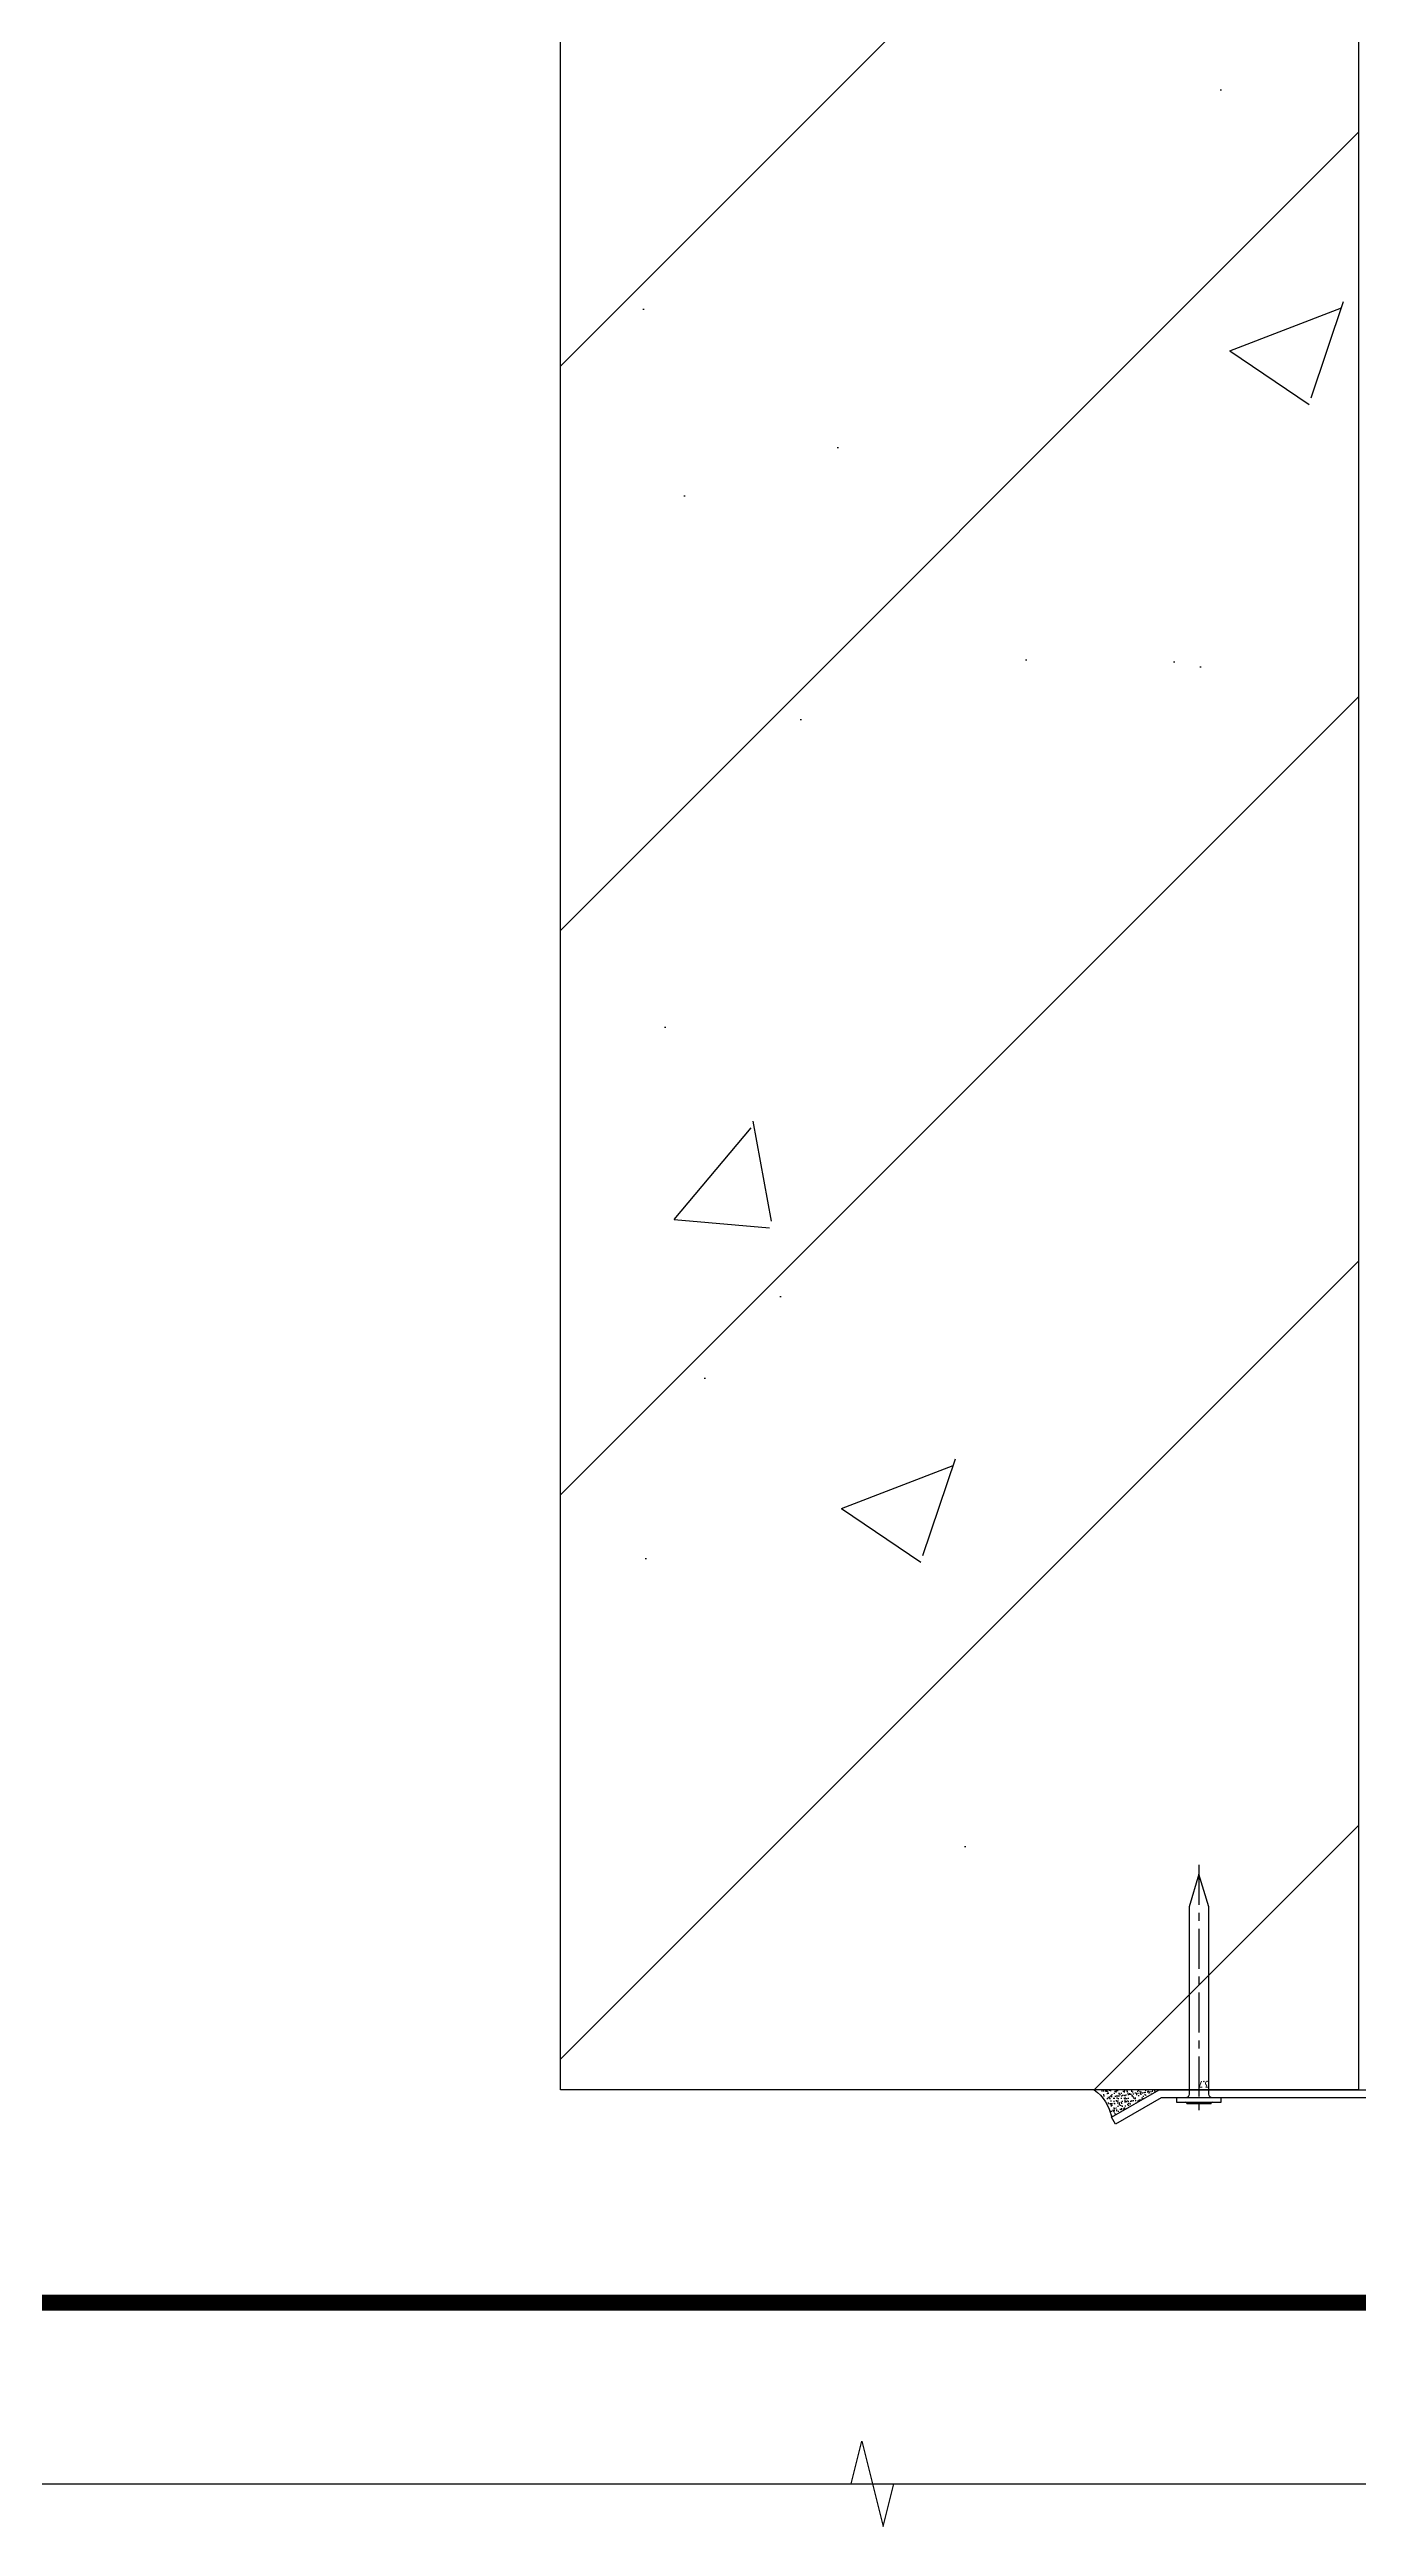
# Model space of a CAD drawing. Extents: x -160106 to 966792, y -663931 to 1550022.
# Drawn here: x -71465.9 to -71219.8, y -86497.5 to -86032 of the extents above; entities that cross this region are included whole.
import ezdxf
from ezdxf.enums import TextEntityAlignment as Align
from ezdxf.xclip import XClip

# ---------------------------------------------------------------- set-up
doc = ezdxf.new("R2010")
doc.units = 0
doc.linetypes.add('ZN-CENTER', pattern=[2, 1.25, -0.25, 0.25, -0.25])
doc.linetypes.add('ZN-DASH', pattern=[0.35, 0.25, -0.1])
for name, color, linetype in [('!ZN1-填充-8', 8, 'Continuous'), ('!ZN3-不锈钢板幕墙-7', 7, 'Continuous'), ('!ZN4-辅助材料-1', 1, 'Continuous'), ('!ZN4-配件-11', 11, 'Continuous'), ('20剖面图$0$AS-COLN', 6, 'Continuous'), ('20剖面图$0$AS-WALL', 40, 'Continuous'), ('20剖面图$0$PUB_HATCH', 8, 'Continuous'), ('3符号', 173, 'Continuous')]:
    doc.layers.add(name, color=color, linetype=linetype)
doc.styles.add('DHTEXT-1', font='ROMANS.shx', dxfattribs={"width": 0.7, "bigfont": 'CHINESE.shx'})

# ---------------------------------------------------------------- blocks, each defined once
blk = doc.blocks.new('*U2373')
at = {"color": 0, "linetype": 'ZN-CENTER', "ltscale": 6}
blk.add_line((43.76, 0), (-2.33, 0), dxfattribs=at)
at = {"linetype": 'ByBlock', "ltscale": 10}
for p, q in [((-1.1, 2.28), (-1.1, -2.28)), ((-0.95, 2.33), (-0.95, -2.33)), ((-0.8, 4.2), (-0.8, -4.2)), ((0, 4.2), (-0.8, 4.2)), ((0, -4.2), (0, 4.2)), ((-0.8, -4.2), (0, -4.2))]:
    blk.add_line(p, q, dxfattribs=at)
blk.add_lwpolyline([(0, -2.52, -0.414214), (0.67, -1.85), (35.87, -1.85), (42, 0), (35.87, 1.85), (0.67, 1.85, -0.414214), (0, 2.52)], format="xyb", dxfattribs=at)
for centre, start, end in [((-1.12, 2.61), 272.9951, 344.3665), ((-1.12, -2.61), 15.6335, 87.0049)]:
    blk.add_arc(centre, 0.329, start, end, dxfattribs=at)
at = {"layer": 'Defpoints', "color": 0, "ltscale": 10, "style": 'DHTEXT-1', "width": 0.7}
blk.add_text('3.7', height=1.125, rotation=90, dxfattribs=at).set_placement((3.09, -0.93), align=Align.CENTER)
blk = doc.blocks.new('20250828170426')
at = {"layer": '!ZN1-填充-8'}
h = blk.add_hatch(dxfattribs=at)
h.set_pattern_fill('AR-SAND', color=256, scale=0.5, style=0)
h.set_pattern_definition([(37.5, (-529.9999, 6300), (-0.031497, 0.963412), [0, -0.76, 0, -0.85, 0, -0.8125]), (7.5, (-529.9999, 6300), (0.88489, 1.41107), [0, -0.41, 0, -0.685, 0, -0.2625]), (327.5, (-530.6149, 6300), (1.55707, 0.00283), [0, -0.25, 0, -0.9, 0, -1.175]), (317.5, (-530.6149, 6300), (1.50306, 0.43884), [0, -0.125, 0, -0.59, 0, -0.675])])
edge = h.paths.add_edge_path()
edge.add_line((-548.75, 6300), (-537.5, 6300))
edge.add_line((-537.5, 6300), (-546.44, 6294.84))
edge.add_ellipse((-556.67, 6293.36), major_axis=(-7.31, 7.31), ratio=1, start_angle=233.2282, end_angle=264.9693)
at = {"layer": '20剖面图$0$PUB_HATCH'}
h = blk.add_hatch(dxfattribs=at)
h.set_pattern_fill('钢筋混凝土', color=256, scale=30, style=0)
h.set_pattern_definition([(45, (1530972.114, -569007.45), (-53.0330086, 53.0330086), []), (50, (1530972.11, -569007.45), (215.178055, -18.82564), [22.5, -247.5]), (355, (1530972.11, -569007.45), (-41.6254, 225.65764), [18, -198]), (100.4514, (1530990.05, -569009.02), (173.552815, 206.831863), [19.122057, -210.342634]), (46.1842, (1530972.11, -568947.45), (320.172315, -49.655704), [33.75, -371.25]), (96.6356, (1530998.8, -568951.6), (280.39881, 292.23536), [28.683086, -315.5139]), (351.1842, (1530972.1, -568947.45), (280.398584, 292.23558), [27, -297]), (21, (1531002.11, -568962.45), (179.072116, -120.785667), [22.5, -247.5]), (326, (1531002.11, -568962.45), (72.9946, 217.545014), [18, -198]), (71.4514, (1531017.04, -568972.52), (252.066789, 96.75915), [19.122057, -210.342634]), (37.5, (1530972.114, -569007.45), (3.6479566, 99.868156), [0, -195.6, 0, -201, 0, -198.75]), (7.5, (1530972.11, -569007.45), (78.920861, 118.3235136), [0, -114.6, 0, -191.1, 0, -75.75]), (327.5, (1530905.214, -569007.45), (160.146731, -6.7664615), [0, -75, 0, -234, 0, -310.5]), (317.5, (1530875.21, -569007.45), (174.955851, 30.031495), [0, -97.5, 0, -155.4, 0, -220.5])])
h.paths.add_polyline_path([(-650, 6300), (-500, 6300), (-500, 6700), (-650, 6700)])
at = {"layer": '!ZN3-不锈钢板幕墙-7', "ltscale": 4}
blk.add_lwpolyline([(-501.5, 6298.5), (-501.5, 6298.5), (-537.1, 6298.5), (-545.69, 6293.54), (-546.44, 6294.84), (-537.5, 6300), (-500, 6300), (-500, 6300), (-335.4, 6300), (-335.4, 6285.21), (-340.56, 6276.27), (-341.86, 6277.02), (-336.9, 6285.61), (-336.9, 6298.5)], close=True, dxfattribs=at)
at = {"layer": '!ZN4-辅助材料-1', "ltscale": 4}
blk.add_lwpolyline([(-546.44, 6294.84), (-537.5, 6300), (-537.5, 6300), (-549.71, 6300, -0.198373), (-546.44, 6294.84)], format="xyb", dxfattribs=at)
at = {"color": 4, "linetype": 'ZN-DASH', "ltscale": 30, "const_width": 3}
blk.add_lwpolyline([(-344.4, 6273.47), (-344.4, 6260), (-1926.31, 6260)], dxfattribs=at)
at = {"layer": '20剖面图$0$AS-COLN'}
blk.add_lwpolyline([(-650, 6700), (-500, 6700), (-500, 6300), (-650, 6300)], close=True, dxfattribs=at)
at = {"layer": '20剖面图$0$AS-WALL', "color": 8}
blk.add_lwpolyline([(4947.69, -250), (50, -250), (50, -250)], dxfattribs=at)
at = {"layer": '!ZN4-配件-11', "color": 1, "rotation": 90}
blk.add_blockref('*U2373', (-530, 6298.5), dxfattribs=at)

msp = doc.modelspace()

# ---------------------------------------------------------------- block references
at = {"ltscale": 40}
ref = msp.add_blockref('20250828170426', (-70719.82, -92715.41), dxfattribs=at)
XClip(ref).set_block_clipping_path([(-1012.7131591537, 6225.9423028951), (-155.3662149473, 7823.8518709412)])
ref = msp.add_blockref('20250828170426', (-72624.75, -86085.54), dxfattribs=at)
XClip(ref).set_block_clipping_path([(-647.8784951991, -640.0914555189), (263.7688481196, 367.4414649975)])

# ---------------------------------------------------------------- next in the draw order: linework, layer by layer
at = {"layer": '3符号'}
msp.add_lwpolyline([(-71742.13, -86489.47), (-71315.18, -86489.47), (-71313.18, -86481.47), (-71309.18, -86497.47), (-71307.18, -86489.47), (-70880.22, -86489.47)], dxfattribs=at)

doc.saveas('drawing.dxf')
